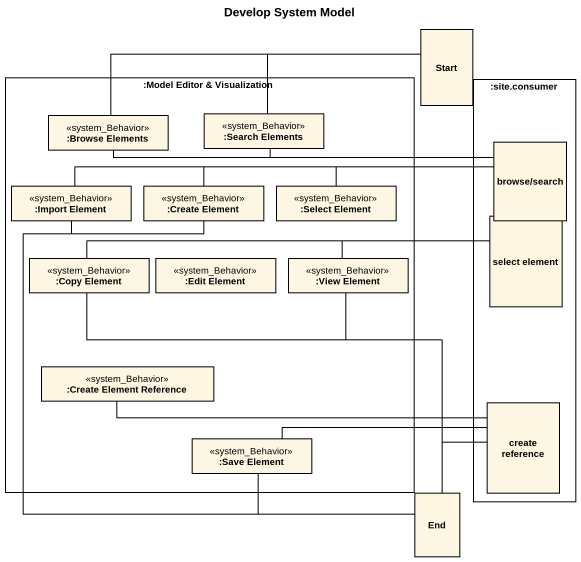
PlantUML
@startuml
title Develop System Model
rectangle "Start" as Start_
rectangle ":Model Editor & Visualization" as Model_Editor_Visualization {
  rectangle ":Browse Elements" as Browse_Elements <<system_Behavior>>
  rectangle ":Search Elements" as Search_Elements <<system_Behavior>>
  rectangle ":Import Element" as Import_Element <<system_Behavior>>
  rectangle ":Create Element" as Create_Element <<system_Behavior>>
  rectangle ":Select Element" as Select_Element <<system_Behavior>>
  rectangle ":Copy Element" as Copy_Element <<system_Behavior>>
  rectangle ":Edit Element" as Edit_Element <<system_Behavior>>
  rectangle ":View Element" as View_Element <<system_Behavior>>
  rectangle ":Create Element Reference" as Create_Element_Reference <<system_Behavior>>
  rectangle ":Save Element" as Save_Element <<system_Behavior>>
}
rectangle ":site.consumer" as site_consumer {
  rectangle "browse/search" as browse_search
  rectangle "select element" as select_element
  rectangle "create reference" as create_reference
}
rectangle "End" as End_
Start_ -left- Browse_Elements
Start_ -left- Search_Elements
Browse_Elements -right- browse_search
Search_Elements -right- browse_search
browse_search -left- Import_Element
browse_search -left- Create_Element
browse_search -left- Select_Element
Import_Element -- End_
Create_Element -- End_
select_element -left- Copy_Element
select_element -left- View_Element
Copy_Element -- End_
View_Element -- End_
Create_Element_Reference -right- create_reference
create_reference -left- Save_Element
create_reference -- End_
Save_Element -right- End_
@enduml
